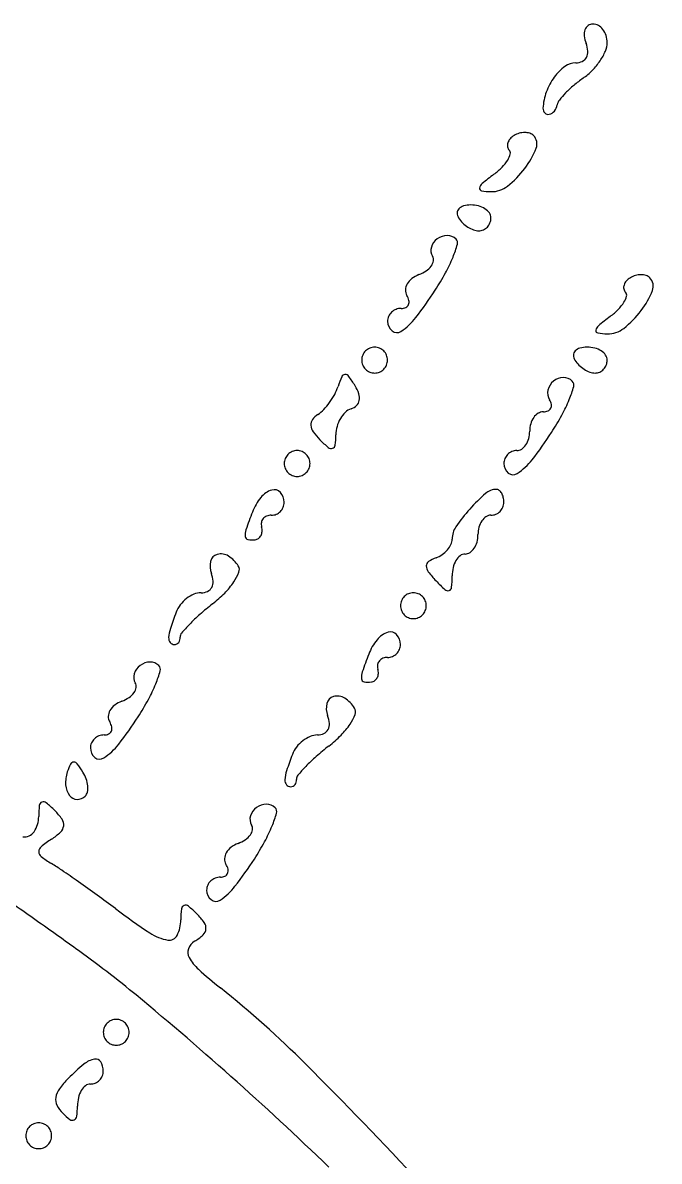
# Model space of a CAD drawing. Header units: metres. Extents: x -22 to 82, y -7 to 32.
# Drawn here: x 10.4985 to 10.6027, y 28.1627 to 28.349 of the extents above; entities that cross this region are included whole.
import ezdxf

# ---------------------------------------------------------------- set-up
doc = ezdxf.new("R2010")
doc.units = ezdxf.units.M
doc.header["$LTSCALE"] = 2
doc.header["$MEASUREMENT"] = 0
doc.layers.add('ZSILUETAEDIFICIO', color=253, linetype='CONTINUOUS')
doc.layers.add('ZVEREDA', color=253, linetype='CONTINUOUS')

msp = doc.modelspace()

# ---------------------------------------------------------------- hatches: boundary and pattern name
at = {"layer": 'ZVEREDA'}
h = msp.add_hatch(dxfattribs=at)
h.set_pattern_fill('AR-SAND', color=256, scale=0.08)
h.set_pattern_definition([(37.50000000000001, (100.3217642182751, 117.4581959786875), (-0.0050394686487687, 0.1541459015210527), [0, -0.1216, 0, -0.136, 0, -0.13]), (7.499999999999999, (100.3217642182751, 117.4581959786875), (0.1415821364214182, 0.2257716852183792), [0, -0.0656, 0, -0.1096, 0, -0.042]), (327.5, (100.2233642182753, 117.4581959786875), (0.2491313489401196, 0.0004527242829572), [0, -0.04, 0, -0.144, 0, -0.188]), (317.5, (100.2233642182753, 117.4581959786875), (0.2404901283657835, 0.0702140451947399), [0, -0.02, 0, -0.0944, 0, -0.108])])
h.paths.add_polyline_path([(31.4583351261974, 30.10001185127862), (-5.580466054143699, 30.14202237673669), (-5.496152509190097, 24.7095630808688), (0.5053741138006274, 24.71459050236479), (0.5053741138006274, 23.02514520136083), (2.905374113800207, 23.02514520136083), (2.905811148500817, 24.71459050236479), (7.70575982083821, 24.71459050236479), (7.70575982083821, 23.02524487001511), (10.1053227861378, 23.02524487001511), (10.1057598208379, 24.71459050236479), (12.50561829493628, 24.71459050236479), (14.90575982083172, 24.71459050236479), (14.90575982083172, 23.02514520136083), (17.30547676903481, 23.02514520136083), (17.30591380373539, 24.71459050236479), (22.10547676902863, 24.63459050236452), (22.10547676902863, 23.02461800278962), (24.5050398048495, 23.02461800278962), (24.5050398048495, 24.63406330379348), (31.4583221007949, 24.61459050236454), (29.30561829493013, 24.61459050236454), (29.30561829493013, 20.61092766967829), (30.50572014345363, 20.61326742045304), (30.50572014345363, 24.61459050236454), (31.4583221007949, 24.61459050236454)])
h.paths.add_polyline_path([(3.274978631708791, 29.84745587849517), (21.85115500656482, 29.84745587849517), (21.85115500656482, 26.26298918530352), (3.274978631708791, 26.26298918530352)], flags=16)
edge = h.paths.add_edge_path(flags=0)
edge.add_line((4.190763625501631, 28.45334721717251), (4.191796270515823, 28.45334721717251))
edge.add_arc((4.030850849770815, 28.47872758158093), 0.1629343160792154, 351.0385129392877, 357.3660182868147)
edge.add_arc((4.112611057247875, 28.47496619707363), 0.0810876329450389, 344.53720768220717, 357.3660765305271, ccw=False)
edge = h.paths.add_edge_path(flags=0)
edge.add_arc((4.129473601766023, 28.48361260777853), 0.0424070857397566, 8.446156974039805, 17.04280200703507)
edge.add_arc((4.048520085864993, 28.46875624364435), 0.1245244297232045, 3.3254775150875844, 12.657113459455672, ccw=False)
edge.add_arc((4.009668740244905, 28.46649875537224), 0.1634413066505545, 3.325477516473139, 5.867953198212037)
edge.add_arc((4.024461425057098, 28.46801930679646), 0.148570677863494, 5.867861931155238, 8.446156969658695)
edge = h.paths.add_edge_path(flags=0)
edge.add_arc((4.187625943115307, 27.71049756740979), 0.005506773619038, 0, 44.649192788606285, ccw=False)
edge.add_line((4.193132716734738, 27.71049756740979), (4.193170576032799, 27.71059180186387))
edge.add_arc((4.083131412969806, 27.72142825678299), 0.110571452748189, 354.3757511834748, 357.7808422671732)
edge.add_arc((4.083495542828814, 27.72707965905653), 0.1105714527485412, 354.8460124112327, 363.6003750095574)
edge.add_arc((4.265141154600997, 27.71569919341579), 0.0736096129205384, 165.585485692761, 181.0365879312016)
edge = h.paths.add_edge_path(flags=0)
edge.add_ellipse((4.155844521799992, 27.55226263330349), major_axis=(-0.004886144824328529, 0.5517489951021792), ratio=0.0764573230342362, start_angle=264.41174822548277, end_angle=281.9145976805995, ccw=False)
edge.add_arc((-177.0033036909715, 27.24610176780652), 181.2017851309283, -3.410605131648481e-12, 0.07993633669821065, ccw=False)
edge.add_line((4.198481439956822, 27.24610176779618), (4.210484766247419, 27.6590139235833))
edge.add_ellipse((4.18687514976483, 27.77778923014426), major_axis=(0.01575538398604225, -0.1077800230216994), ratio=0.5161088083865675, start_angle=337.05526251174393, end_angle=345.80434126128097, ccw=False)
edge = h.paths.add_edge_path(flags=0)
edge.add_arc((387.0379938681306, 26.57348742740584), 383.1770730560518, 179.7962796488156, 179.8227156500893, ccw=False)
edge.add_arc((63.47661150482531, 27.72394417231078), 59.61364541384286, 179.6242268241421, 179.7962796450261, ccw=False)
edge.add_arc((107.9126775625507, 27.43250698258277), 104.0506671673548, 179.4892207827528, 179.6242268252662, ccw=False)
edge.add_arc((4.908773407262004, 28.32581589378475), 1.043191389333353, 173.5744382351789, 178.1175676432889, ccw=False)
edge.add_arc((3.941956756071903, 28.43638332363668), 0.0700943375474026, 136.9440126095541, 174.9430767679891, ccw=False)
edge.add_arc((3.939591411760631, 28.44492007257332), 0.0627084935053294, 98.57263522089539, 141.1716653543758, ccw=False)
edge.add_arc((3.971787529488921, 28.27408536092594), 0.2365196678389941, 91.78341864015289, 100.1162303726033, ccw=False)
edge.add_arc((4.161354391850892, 22.18584956753244), 6.327705978506592, 91.01273401402932, 91.78341864030182, ccw=False)
edge.add_line((4.049514576590127, 28.51256710557305), (4.169165289891879, 28.51468221717266))
edge.add_line((4.169165289891879, 28.51468221717232), (4.179750299263304, 28.53043944484654))
edge.add_arc((4.190827730734469, 28.52494372944767), 0.0123657743692955, 51.76101418273163, 153.6131534045893, ccw=False)
edge.add_line((4.198481439891822, 28.53465625290397), (4.198481439891822, 28.53636044799151))
edge.add_arc((4.193339192636984, 28.51586697619842), 0.0211287740527576, 75.9140893002533, 183.0668013861589)
edge.add_line((4.172240678425823, 28.51473658199643), (4.049514576590127, 28.51256710557305))
edge.add_arc((4.161354391844498, 22.18584956753244), 6.327705978506354, 91.01273401397248, 91.78341864024476)
edge.add_arc((3.971787529489319, 28.27408536092594), 0.2365196678390667, 91.78341864027549, 100.1162378328985)
edge.add_arc((3.941258338745911, 28.44519436956017), 0.0627084935053418, 100.1162378329312, 120.5228893311077)
edge.add_arc((3.942263761789718, 28.43729516592452), 0.0700943375474093, 117.9506432260986, 158.4595108276586)
edge.add_arc((4.001405707587139, 28.41591235581501), 0.1329691207264811, 159.2459526752788, 175.8968395766796)
edge.add_arc((4.909294928725814, 28.35078371074917), 1.04319138933335, 175.8968395763732, 179.4892207827571)
edge.add_arc((107.9126775622392, 27.43250698108915), 104.0506671670563, 179.4892207819287, 179.6242268244366)
edge.add_arc((63.47661150489225, 27.72394417644966), 59.6136454138861, 179.6242268281098, 179.7962796489794)
edge.add_arc((387.0379938451551, 26.57348740949783), 383.1770730331307, 179.7962796461218, 179.8227156473993)
edge.add_line((3.862755088178147, 27.75911035599103), (3.884622839891307, 27.72070371717251))
edge.add_arc((3.929255688633731, 27.74845655913333), 0.0525576961415898, 211.8734753522308, 222.0820973833024)
edge.add_arc((3.940104661909288, 27.75825274944765), 0.0671749997825091, 222.0818102784924, 230.2563674642507)
edge.add_arc((3.958449832274908, 27.78343227505326), 0.0982851158739191, 231.4181484407944, 254.9741783521728)
edge.add_arc((3.959368323424485, 27.7758030788865), 0.0911999037654329, 253.1739702547738, 268.217256623099)
edge.add_arc((3.968627737210397, 41.24924821526616), 13.56460629090511, 269.9489048779313, 270.3532500274084)
edge.add_arc((4.049525169780992, 16.95504494612499), 10.72985513343538, 89.5075836061958, 89.98540653837108, ccw=False)
edge.add_arc((4.130247462298712, 27.54011210430104), 0.1448483138350315, 64.17034698782749, 85.44946313993978, ccw=False)
edge.add_arc((4.191746138397974, 27.66642980881176), 0.0043674083606586, 1.4282544963651844, 68.34992075025048, ccw=False)
edge.add_arc((4.197384248272812, 27.67701561994579), 0.0105538936861254, 212.0429010611537, 263.0773218994982, ccw=False)
edge.add_arc((4.200612712082403, 27.70999352945552), 0.0404527841329601, 231.8085000024286, 252.4850053579366, ccw=False)
edge.add_arc((4.161788889977004, 27.66257060467501), 0.0208577567284913, 48.53142696656482, 82.63062587060486)
edge.add_arc((4.11933816690663, 27.13308106570912), 0.5520225538390414, 85.31102351279071, 89.99478211468639)
edge.add_arc((4.118411279294634, 16.9552485283175), 10.72985513343608, 89.99478211606726, 90.35325002811415)
edge.add_arc((4.073781246147718, 41.2494889468843), 13.56460629090747, 269.50474175352076, 269.9090879921701, ccw=False)
edge.add_arc((3.956613111675125, 27.77658927219733), 0.0911999037654514, 239.2648217281377, 269.94890487625094, ccw=False)
edge.add_arc((3.940104661909288, 27.75825274944765), 0.0671749997825307, 215.766892496466, 243.3781184107606, ccw=False)
edge.add_line((3.885598753388649, 27.71898970661965), (3.862755088177721, 27.75911035598011))
edge = h.paths.add_edge_path(flags=0)
edge.add_arc((3.982208672812931, 27.77710128656037), 0.0039699795081061, 57.093542815945284, 128.0095147918335, ccw=False)
edge.add_arc((3.983777369758798, 27.77691396217733), 0.0035691351575788, -36.39606693346491, 80.51639118771561, ccw=False)
edge.add_arc((3.985008823383225, 27.77555727172944), 0.0018093348073117, 293.7971605359992, 335.12409378026587, ccw=False)
edge.add_arc((3.984854518882713, 27.77590723729099), 0.002191808038586, 257.1681723130867, 293.7964911424778, ccw=False)
edge.add_arc((3.98554989726631, 27.77896024180501), 0.0053230039216045, 238.282669802615, 257.1684968903267, ccw=False)
edge.add_arc((3.980302814458611, 27.77683864407101), 0.0034331700992157, 99.02971341141892, 315.4979837284754, ccw=False)
edge = h.paths.add_edge_path(flags=0)
edge.add_arc((4.003867887505493, 27.77651366478631), 0.0041965817445002, 179.5419055987072, 270.4580944011244)
edge.add_arc((4.003949051078308, 27.77651352882827), 0.0041965817444636, 269.3499522369119, 383.1232100615633)
edge.add_arc((4.003864094692489, 27.77672872215237), 0.0041965817444639, 19.96411019100292, 182.4788541983977)
edge = h.paths.add_edge_path(flags=0)
edge.add_arc((3.979353550216473, 28.42993420992462), 0.0009651872828333, 125.0907544769644, 237.6009057839097)
edge.add_arc((3.995965221876986, 28.40704187017155), 0.0279429480104366, 127.8062335931203, 268.779035296377)
edge.add_line((3.995369806797299, 28.37910526650563), (4.002718144077988, 28.38645734180113))
edge.add_arc((4.10007393273122, 28.38764962442366), 0.0973630891154655, 166.3647067637932, 180.7016464897838, ccw=False)
edge.add_arc((3.991574634341134, 28.42003595056144), 0.0167827455633406, 325.7976337708378, 488.477492724186)
edge.add_arc((3.995342312636922, 28.45231582363164), 0.0238394652163404, 233.4109544616884, 272.5958997522416)
edge.add_arc((3.987035091752404, 28.42505208948006), 0.0100004255996245, 20.17316381762081, 145.4473270086913)

# ---------------------------------------------------------------- linework, layer by layer
at = {"layer": 'ZSILUETAEDIFICIO'}
for centre, radius, start, end in [((10.5927046373497, 28.34705611314376), 0.0023313876207638, 160.492310604903, 186.1124605808314), ((10.59184533112713, 28.34736055409718), 0.0014197454333395, 125.9337624334877, 160.492876233104), ((10.59180299050399, 28.34741895696317), 0.0013476092908916, 89.9994215365935, 125.9333655692832), ((10.59180299076414, 28.34695406017437), 0.0018125060797083, 60.48755420336454, 89.99957813154623), ((10.5914504633154, 28.3463312347485), 0.0025281785695277, 37.48782924696368, 60.48812301833161), ((10.59094911642552, 28.34594675529576), 0.0031599800830513, 17.1830020052516, 37.48713328240068), ((10.59518011182098, 28.34732134421034), 0.0048210304402144, 186.1140516215878, 200.9945918859232), ((10.58654220781293, 28.34400660772587), 0.0044310430369022, 4.132737628289629, 20.99327880041402), ((10.59068618054403, 28.34571399954677), 0.003458098565271, 336.6851531870693, 359.9998626043108), ((10.59019650946064, 28.34571395675567), 0.003947769648816, 0.0005006924256326291, 17.18400610919084), ((10.58907071111733, 28.34418930570564), 0.0018959478686933, 332.3444249732943, 4.132725819465466), ((10.5849953115723, 28.34816658514001), 0.009654965979161, 325.847356324603, 336.6853610803477), ((10.58901668165322, 28.33939090117133), 0.003030665082927, 90.00004809248482, 126.4628239803735), ((10.58901669189549, 28.34489127078632), 0.0024697045323923, 269.9997033688166, 295.272150022177), ((10.58943925623163, 28.34399614601386), 0.0014798515254928, 295.2730957418227, 332.3455756648073), ((10.58350632125425, 28.34917671596514), 0.0114542592991598, 315.7290335185942, 325.8473061340604), ((10.59368282229642, 28.33412503682285), 0.0101350671620196, 144.0245482384725, 159.7383410447802), ((10.59201138521422, 28.33533824259035), 0.0080697414855323, 126.4626032108661, 144.0241428261535), ((10.58411473560113, 28.348583532715), 0.0106045332350425, 305.0087934877952, 315.7292585203058), ((10.60019252495499, 28.32497049436444), 0.0179435745214708, 129.9641139241325, 135.8008332773452), ((10.6030027551999, 28.32161696483814), 0.0223189092862732, 125.0080721926711, 129.963842933638), ((10.59269357561402, 28.33449014017731), 0.0090805959902982, 159.7378809548269, 176.801051936457), ((10.58771056269211, 28.33523562598776), 0.0017697371456317, 141.6744471260246, 169.8395762658728), ((10.59800411667013, 28.32709867634469), 0.0148909872001169, 135.8011362620129, 141.6740429209127), ((10.58468096282348, 28.33493797284183), 0.0010554780582636, 176.8013571303823, 223.7052833747837), ((10.58428802617729, 28.33551491525446), 0.001563898878894, 283.2408426504945, 321.0233058725007), ((10.58375760346573, 28.33594409849343), 0.0022462085634053, 321.0230576354292, 349.8385373584324), ((10.58447100246639, 28.33473728657714), 0.0007650330063528, 223.7049182237996, 283.2408271283163), ((10.5806599446193, 28.32767777812097), 0.003340949905702, 105.8947661604105, 121.7164502715671), ((10.58063254013612, 28.32777417499398), 0.0032407333359494, 89.70803364935394, 105.8955376014468), ((10.58063520598873, 28.32829879573251), 0.002716105824194, 71.97614862347926, 89.70787503390393), ((10.5809958454704, 28.32940704916933), 0.0015506503278893, 45.00087384579568, 71.97741308502665), ((10.57904737036213, 28.32892473536396), 0.001250880727558, 161.5002120107071, 191.186230531789), ((10.57958917562863, 28.32874342598126), 0.0018222177898213, 137.7153066480269, 161.4994335884304), ((10.58053048110312, 28.32788750710125), 0.0030944807810587, 121.718827653805, 137.7172740672037), ((10.580732479799, 28.32914372252128), 0.0019230780383229, 338.270194599072, 44.99988249713228), ((10.57885151656072, 28.32888599591377), 0.0010512323954559, 191.1857886516795, 224.9996997120953), ((10.57488530852862, 28.32838189990963), 0.0035138773313704, 327.6443287070483, 345.3263908412221), ((10.5776289752832, 28.32766345109337), 0.0006777045648261, 345.327362837129, 45.00067759869839), ((10.5695067531594, 28.33361776220846), 0.014007529606871, 322.7735184064525, 338.2701389026963), ((10.56776377445411, 28.33451822637613), 0.0129662656999355, 307.2110232894236, 314.9620191755018), ((10.57218070347173, 28.33009527109112), 0.0067155221143171, 314.9630230035993, 327.6449743087425), ((10.5677866572216, 28.33492457968902), 0.0161677383839877, 308.3096943095751, 322.7736874113195), ((10.6080354890826, 28.28148391157833), 0.0536253970305411, 127.2113588006728, 129.8518898418019), ((10.57364142721531, 28.32186560348765), 0.0003887216401282, 170.529112064604, 260.6545616214041), ((10.57443991797322, 28.32173244559982), 0.0011982390968438, 129.8535081108737, 170.5313098844817), ((10.57536031765201, 28.332311954712), 0.0109755454429727, 260.6559674186216, 268.7938174660803), ((10.57521734875283, 28.32551894572163), 0.0041810321241606, 268.7930271890035, 308.3098547183616), ((10.57060081663963, 28.31784497121049), 0.0010073376328932, 136.7414538684524, 180.0258771997598), ((10.571122093638, 28.31784521106766), 0.0015286146864328, 180.0260431105756, 211.7176733275153), ((10.57107992084252, 28.31739414752451), 0.0016651999536039, 105.1311728211884, 136.7416359050989), ((10.57181192719082, 28.31468694514433), 0.004469621109659001, 89.99965493005944, 105.1307609776366), ((10.57181199926683, 28.31403670181794), 0.005119864436182, 75.74470774251598, 90.00050535007512), ((10.57217714087281, 28.31547413625054), 0.0036367777445406, 57.32238347616222, 75.7437675594349), ((10.57276186522023, 28.31638568535413), 0.0025538076016715, 34.93708615503583, 57.32281741819826), ((10.5737007596997, 28.31704155287053), 0.0014085194098615, 0.0005444211495314236, 34.93769409469198), ((10.5734593284208, 28.31928970206837), 0.0042761992039422, 211.7175508210692, 225.6370356995442), ((10.57424501161651, 28.32009299508951), 0.0053998440591882, 225.6366025956011, 237.322138434427), ((10.5729762873973, 28.31700485686366), 0.0021261077022707, 316.7410169641, 338.7475912552106), ((10.572881832473, 28.31704156990349), 0.0022274466364281, 338.7481436667898, 359.9999061291926), ((10.56800927226163, 28.31132183403685), 0.0028469848504857, 90.99308428834543, 126.1444738420924), ((10.56799436669942, 28.31218230174892), 0.0019863880462249, 45.00004273453785, 90.99337459040684), ((10.57397905533551, 28.31967845617214), 0.0049073247650008, 237.3226608495499, 249.510347159787), ((10.57311907469349, 28.31737714881717), 0.0024505825633188, 249.5110204314526, 270.0006877550053), ((10.57311908007179, 28.31678813375134), 0.0018615674975064, 270.0007398317585, 294.0743546956176), ((10.57305567510929, 28.31693015495495), 0.0020170995190957, 294.0731119370766, 316.7409743871337), ((10.56708276985248, 28.31172234809333), 0.0018076012126486, 162.7735882971527, 211.7172748163358), ((10.5679023610698, 28.31146827466233), 0.0026656705983351, 126.1453306016938, 162.7745429483259), ((10.55023336062749, 28.31821358902386), 0.0201549020007635, 337.8703592910165, 344.1800093619896), ((10.56877258716733, 28.31296052320801), 0.0008858174051555, 344.1804127309206, 45.00005049892972), ((10.56460322023139, 28.31018989173128), 0.0011072896644822, 350.5015755344304, 31.71825887086589), ((10.54563305760422, 28.32008417471377), 0.0251209747658825, 331.3501698426182, 337.870732212894), ((10.5612015468684, 28.31330862031479), 0.0059424849467048, 290.9941762884418, 303.8490812594113), ((10.56265544996199, 28.31114096023953), 0.0033323921520174, 303.8477880876743, 323.6690828805386), ((10.56375584693089, 28.31033167353286), 0.0019664424970631, 323.6702618689584, 350.5014578161651), ((10.56394899554951, 28.30475114532516), 0.0029611634523287, 126.9338578625458, 149.7676076471404), ((10.5650447928976, 28.30329329395863), 0.0047849239703791, 110.9929508720959, 126.9325546506861), ((10.52892956649589, 28.32920986346346), 0.0441547555343678, 327.0759457794729, 331.350402782951), ((10.5986241756284, 28.30547842598128), 0.0018222177898213, 137.7153066480269, 161.4994335884304), ((10.59956548110242, 28.30462250710127), 0.0030944807807223, 121.7188276466389, 137.7172740615424), ((10.59969494461964, 28.30441277811917), 0.0033409499074884, 105.8947661518781, 121.716450261798), ((10.59966754013593, 28.3045091749953), 0.0032407333345128, 89.70803364922367, 105.8955376003087), ((10.5996702059885, 28.30503379573133), 0.0027161058253308, 71.97614862178241, 89.70787503400815), ((10.60003084547063, 28.30614204916952), 0.0015506503276731, 45.00087383986324, 71.97741308242396), ((10.59976747979883, 28.30587872252147), 0.0019230780384836, 338.2701945927931, 44.99988248276176), ((10.5627322081989, 28.30521923423146), 0.0016219042372902, 177.9627648936288, 211.7188223891811), ((10.56317272320049, 28.30520351523484), 0.0020626995997216, 149.7671490240826, 177.9613980615208), ((10.51105607508163, 28.34078400721933), 0.0654484752385801, 322.2800775814786, 327.0754927410674), ((10.59808237036239, 28.305659735365), 0.0012508807277786, 161.5002120667007, 191.1862305828766), ((10.59788651656089, 28.30562099591361), 0.0010512323954559, 191.1857886516795, 224.9996997120953), ((10.59666397528352, 28.30439845109356), 0.0006777045648837, 345.3273628185314, 45.00067758512011), ((10.58854175315921, 28.31035276220848), 0.014007529606871, 322.7735184064525, 338.2701389026963), ((10.56079537371065, 28.30322160612178), 0.0009034529695476, 295.114789584259, 336.561267760397), ((10.5590504151989, 28.30294375204431), 0.0027063077357335, 13.00059602813654, 31.7168281693468), ((10.56060725286599, 28.30330321103042), 0.0011085110389978, 336.5590521614825, 12.99970806013846), ((10.59121570347199, 28.30683027109103), 0.0067155221143171, 314.9630230035993, 327.6449743087425), ((10.59392030852882, 28.30511689990954), 0.0035138773313704, 327.6443287070483, 345.3263908412221), ((10.56017426886299, 28.30012156074997), 0.0019849897535172, 156.0114551406734, 179.9998411221121), ((10.56031818767113, 28.30005752347466), 0.0021425124373986, 133.3582404277244, 156.0115780878259), ((10.5603929833176, 28.29997829180985), 0.0022514713526977, 111.3281215324771, 133.3578573998894), ((10.56042910365773, 28.29988580468086), 0.0023507615733505, 89.99998899390721, 111.3283215808054), ((10.5604290904673, 28.30400302443246), 0.0017664581783337, 270.0004424826267, 295.1146181784817), ((10.62707048908192, 28.25821891157818), 0.0536253970304242, 127.2113588001452, 129.8518898412664), ((10.58679877445431, 28.31125322637951), 0.0129662657023767, 307.211023278701, 314.9620191648517), ((10.58682165722192, 28.31165957968898), 0.0161677383836256, 308.3096943088134, 322.773687410334), ((10.56021694172591, 28.30012158042751), 0.0020276626165804, 180.0004004968329, 230.3024976124398), ((10.55489416776501, 28.30687772277633), 0.0100281315473352, 303.1104291592234, 322.2800821163223), ((10.59347491797348, 28.29846744559978), 0.0011982390972924, 129.8535081275696, 170.5313098880511), ((10.5597035442654, 28.29950310497503), 0.0012238661016374, 230.3015894616974, 303.1100131433844), ((10.59267642721511, 28.29860060348767), 0.0003887216400544, 170.529112064604, 260.6545616875484), ((10.59439531765042, 28.30904695471219), 0.0109755454429344, 260.6559674281806, 268.7938174755924), ((10.59425234875312, 28.30225394572136), 0.0041810321235219, 268.7930271888732, 308.3098547173321), ((10.55608618817791, 28.29376461574543), 0.0021293174225145, 112.6232414527827, 134.999211522615), ((10.5560743022649, 28.29379327538129), 0.0020982908729524, 90.0006322764197, 112.6246928528869), ((10.55607425595392, 28.29379327538231), 0.0020982908719275, 67.37530713516908, 89.99936771115203), ((10.55606237004102, 28.29376461574543), 0.0021293174225635, 45.00078847738501, 67.37675854721729), ((10.5901149208419, 28.29412914752476), 0.0016651999532728, 105.1311728081233, 136.7416358943794), ((10.59084692719151, 28.29142194514435), 0.0044696211098964, 89.99965494173212, 105.1307609888648), ((10.5908469992662, 28.29077170181813), 0.005119864436182, 75.74470773695101, 90.00050534499435), ((10.59121214087298, 28.29220913625051), 0.0036367777444286, 57.3223834841265, 75.74376756637037), ((10.55605756998122, 28.29377654309883), 0.0020982908719275, 157.3753071490141, 179.9993677235803), ((10.55605756998173, 28.29377658940928), 0.0020982908723577, 180.0006322702055, 202.6246928462081), ((10.55608622961861, 28.29376465718502), 0.0021293174233681, 135.0007884730646, 157.3767585429725), ((10.5560623286008, 28.29376465718502), 0.0021293174229968, 22.62324146173451, 44.9992115355853), ((10.5560909882376, 28.29377654309883), 0.0020982908719379, 0.0006322764196846798, 22.62469285098589), ((10.55609098823723, 28.29377658940928), 0.0020982908723822, 337.3753071537919, 359.9993677297945), ((10.5896358166394, 28.29457997121045), 0.0010073376328932, 136.7414538590255, 180.0258771997598), ((10.5901570936378, 28.29458021106853), 0.0015286146865242, 180.0260431446687, 211.7176733654808), ((10.592494328421, 28.29602470206856), 0.0042761992041047, 211.7175508236541, 225.6370357016884), ((10.59179686522, 28.29312068535432), 0.0025538076016715, 34.93708615503583, 57.32281741819826), ((10.59273575969863, 28.29377655287044), 0.0014085194107373, 0.0005444211495314236, 34.93769408108869), ((10.59191683247329, 28.29377656990232), 0.0022274466359734, 338.7481436940539, 359.9999061584394), ((10.5560862296181, 28.29378847532337), 0.0021293174229968, 202.6232414673759, 224.9992115355853), ((10.5560861881784, 28.29378851676262), 0.0021293174227384, 225.0007884644147, 247.3767585358996), ((10.55607430226448, 28.29375985712716), 0.0020982908730643, 247.3753071609451, 269.9993677360086), ((10.5560742559544, 28.29375985712596), 0.0020982908719379, 270.0006322764197, 292.6246928509962), ((10.55606237004051, 28.29378851676262), 0.0021293174226753, 292.6232414641004, 314.9992115355853), ((10.55606232860123, 28.29378847532337), 0.002129317422616, 315.0007884557555, 337.3767585279062), ((10.59328001161683, 28.29682799508947), 0.0053998440591882, 225.6366025956011, 237.322138434427), ((10.59301405533574, 28.29641345616983), 0.0049073247630301, 237.3226608352177, 249.510347145519), ((10.5921540746933, 28.29411214881867), 0.002450582564683, 249.5110204444699, 270.0006877656619), ((10.59215408007213, 28.29352313375034), 0.0018615674964905, 270.0007398317585, 294.0743546942472), ((10.59209067510915, 28.29366515495627), 0.0020170995203618, 294.0731119212904, 316.7409743677695), ((10.5920112873975, 28.29373985686385), 0.0021261077023531, 316.7410169596371, 338.7475912494969), ((10.56641200699249, 28.28418757236665), 0.0171542483185615, 156.4305873173788, 162.1619495726871), ((10.55124885079132, 28.29080254960331), 0.0006109950162863, 92.54650603728618, 156.4301452983695), ((10.55125417554862, 28.29068279092536), 0.0007308720113392, 36.35979285311723, 92.54639526056309), ((10.53326031754639, 28.27743571589264), 0.023075086536141, 31.71808580262783, 36.36047154046744), ((10.587029456274, 28.2882968611205), 0.0026441115539636, 129.2474451328758, 167.2120839123066), ((10.58698409041222, 28.28835237127282), 0.0025724216784644, 90.6222400119461, 129.2471641100587), ((10.58697849926313, 28.28886644377053), 0.0020583187767026, 44.99985507202054, 90.62201644683498), ((10.58780758716722, 28.28969552320865), 0.0008858174049947, 344.1804126884716, 45.00005044693792), ((10.53905885338622, 28.29379974676829), 0.011899016504274, 324.1760442283066, 331.6960509482063), ((10.54279568080281, 28.29178735518946), 0.0076547734613739, 331.6959526259444, 342.1611953322613), ((10.54780731995399, 28.28642657634015), 0.0059738921157324, 18.09210388220068, 31.71723727993103), ((10.55133962442162, 28.28758057998385), 0.0022578593842703, 349.9267972121341, 18.09192635349871), ((10.58653516913114, 28.28840902962384), 0.0021372569869521, 167.2115307931189, 211.7171869084676), ((10.56926836062732, 28.29494858902382), 0.0201549020007635, 337.8703592910165, 344.1800093619896), ((10.5395130111576, 28.29347187828995), 0.0113388763256358, 316.5327692128085, 324.1761704911726), ((10.55147815643821, 28.28801558715196), 0.0023418833389533, 288.435700181869, 314.5446072911623), ((10.55202643427512, 28.28745856814896), 0.0015602960088634, 314.543464027076, 349.9269328646363), ((10.58280882864497, 28.28610606018526), 0.0022433002440097, 10.99451534929999, 31.71697409785787), ((10.58404861012039, 28.28634691825414), 0.0009803391536589998, 332.5440216132305, 10.99496728555727), ((10.564668057604, 28.29681917470936), 0.0251209747642551, 331.3501698517588, 337.870732222021), ((10.54862020322872, 28.28204921274556), 0.0033695879088875, 122.97800494075, 143.8641195175929), ((10.54391727495232, 28.28929714501902), 0.0052704385155666, 302.9781949269204, 316.5329878359364), ((10.55512197104079, 28.28147240935448), 0.0054025185325583, 149.6350356732411, 164.5242482124776), ((10.55447907550271, 28.28184898047817), 0.00465745445622, 133.6046679726842, 149.6341313594026), ((10.55302474166297, 28.28337598151234), 0.0025487062317801, 108.4353250188236, 133.6054304038816), ((10.58486416473281, 28.28244174659812), 0.0033686776808883, 144.7775177852157, 164.2411767596921), ((10.58417883375543, 28.28292558425534), 0.002529763247315, 121.9541923295874, 144.7772770303733), ((10.5836941095188, 28.28370269698877), 0.0016138692654452, 90.00019203875284, 121.9543801203949), ((10.583694088031, 28.28729484833627), 0.0019782820821291, 270.0004656718776, 292.5991067828099), ((10.58409971486, 28.28632036312598), 0.0009227468862932, 292.5987851488781, 332.5441081169072), ((10.54796456649612, 28.30594486346337), 0.0441547555343678, 327.0759457794729, 331.350402782951), ((10.54701811007752, 28.28321902912813), 0.0013858609029294, 143.8645362548503, 184.3975524045771), ((10.54778002169431, 28.2832776092788), 0.0021500211910225, 184.3972066476006, 214.9745159063958), ((10.55486033367723, 28.28154478737434), 0.0051310545678645, 164.5235894636939, 179.9996775162911), ((10.58591899480214, 28.28214403390234), 0.0044647156925101, 164.2406273710801, 179.9995848308476), ((10.55393441636693, 28.28758285758528), 0.009660795902589002, 214.9743844783746, 225.0000170834677), ((10.56161798840571, 28.29526649929795), 0.0205270569542595, 225.0001455553999, 230.2374430462293), ((10.53529027567612, 28.2815447492535), 0.0144390034335365, 353.281625450446, 0.0002658661113541833), ((10.5779686797116, 28.28181302374315), 0.0034424800045555, 326.3101694137334, 345.1579817112552), ((10.57671957460323, 28.28214405333676), 0.0047347045065238, 345.1577289189461, 0.0001563156159636134), ((10.53009107508183, 28.31751900722503), 0.0654484752416697, 322.2800775772995, 327.075492736892), ((10.54339618817792, 28.27684461574546), 0.0021293174225145, 112.6232414527827, 134.999211522615), ((10.54338430226539, 28.27687327538126), 0.0020982908731273, 90.00063228884795, 112.6246928643519), ((10.5433842559539, 28.27687327538234), 0.0020982908719275, 67.37530713516908, 89.99936771115203), ((10.543372370041, 28.27684461574546), 0.0021293174225635, 45.00078847738501, 67.37675854721729), ((10.54897894460584, 28.28007644402379), 0.0007664090043768, 230.2360270399698, 286.8053050107439), ((10.54902408656582, 28.27992693454803), 0.0006102332070345, 286.8064480651771, 353.2813818560401), ((10.57935118817821, 28.27684461574546), 0.0021293174225145, 112.6232414527827, 134.999211522615), ((10.5793393022652, 28.27687327538234), 0.002098290871903, 90.00063228884795, 112.6246928648309), ((10.57933928546413, 28.28042456116066), 0.001452994906472, 269.9997494182425, 303.7181324752991), ((10.57876845454513, 28.28127983968517), 0.0024812698173169, 303.7188989519667, 326.3102772568711), ((10.54336756998123, 28.27685654309886), 0.0020982908719275, 157.3753071490141, 179.9993677235803), ((10.54336756998174, 28.27685658940914), 0.0020982908723577, 180.0006322702055, 202.6246928462081), ((10.54339622961811, 28.27684465718494), 0.0021293174229483, 135.0007884644147, 157.3767585382655), ((10.5433723286003, 28.27684465718494), 0.0021293174233184, 22.62324145702756, 44.99921152693536), ((10.54340098823761, 28.27685654309886), 0.0020982908719379, 0.0006322764196846798, 22.62469285098589), ((10.54340098823724, 28.27685658940914), 0.0020982908723822, 337.3753071537919, 359.9993677297945), ((10.57932256998151, 28.27685654309886), 0.0020982908719275, 157.3753071490141, 179.9993677235803), ((10.57925194172623, 28.27685658042748), 0.0020276626164055, 180.0004004968329, 230.3024976083414), ((10.57935122961842, 28.27684465718494), 0.0021293174229483, 135.0007884644147, 157.3767585382655), ((10.57392916776482, 28.28361272277493), 0.0100281315465005, 303.1104291656624, 322.2800821224863), ((10.54339622961763, 28.27686847532328), 0.0021293174226753, 202.6232414720938, 224.9992115442445), ((10.54339618817829, 28.27686851676253), 0.0021293174227384, 225.0007884644147, 247.3767585358996), ((10.54338430226491, 28.27683985712702), 0.0020982908730643, 247.3753071494841, 269.9993677235803), ((10.54338425595441, 28.27683985712594), 0.0020982908719379, 270.0006322764197, 292.6246928509962), ((10.54337237004052, 28.27686851676253), 0.0021293174226753, 292.6232414641004, 314.9992115355853), ((10.54337232860073, 28.27686847532328), 0.0021293174230358, 315.0007884644147, 337.3767585326241), ((10.57873854426572, 28.27623810497528), 0.0012238661018279, 230.3015894616974, 303.1100131375669), ((10.54431230947989, 28.26576297866683), 0.008826711739177, 141.144495188582, 159.0060698406003), ((10.54032185083111, 28.26897780531203), 0.0037023707489934, 106.97133118598, 141.145047581638), ((10.53963743581363, 28.27122036937254), 0.0013576922038859, 42.28733691597398, 106.9704764282475), ((10.53885817261039, 28.27051154602447), 0.0024111064991389, 0.000480722986255974, 42.28844713033499), ((10.59303338713539, 28.25032616844175), 0.0286619917946663, 130.9937745262725, 138.278655668124), ((10.57601571057262, 28.26990706580006), 0.0027195004541991, 90.00013617249327, 130.9938206839552), ((10.57601572549197, 28.27188934234732), 0.0007372239070637, 51.28408635843112, 90.0016618248844), ((10.57546565328289, 28.27120328243296), 0.0016165745975958, 29.74337976665165, 51.28072216273064), ((10.57472603025673, 28.27078056338974), 0.0024684745947027, 12.6373864580062, 29.74545605405331), ((10.57352608123821, 28.27051159927532), 0.0036981978716104, 359.9994884053242, 12.63619976730023), ((10.53914232860123, 28.27052347532327), 0.002129317422616, 315.0007884557555, 337.3767585279062), ((10.53917098823723, 28.27051158940947), 0.0020982908723822, 337.3753071480579, 359.9993677235803), ((10.59248727979164, 28.25081300676834), 0.0279303875419969, 138.2785169079834, 145.8106572390542), ((10.57509732860061, 28.27052347532327), 0.0021293174230358, 315.0007884644147, 337.3767585326241), ((10.57512598823743, 28.27051158941055), 0.0020982908723822, 337.3753071146193, 359.9993676925357), ((10.62437226340148, 28.23504127741478), 0.0945787913041068, 159.0064685207273, 160.876332089844), ((10.53882213478281, 28.26699887522147), 0.0013098479086564, 140.1946090887012, 170.3478981264124), ((10.53891090992764, 28.26692490925853), 0.0014253987195936, 111.5311280586728, 140.1950059376059), ((10.53915424981392, 28.26630799835135), 0.0020885679029797, 89.99919632878137, 111.5297237525596), ((10.5391542559544, 28.27049485712593), 0.0020982908719379, 270.0006322764197, 292.6246928509962), ((10.53914237004051, 28.27052351676252), 0.0021293174226753, 292.6232414641004, 314.9992115355853), ((10.5764798785074, 28.26555510876483), 0.0034424800046816, 146.3101694105855, 165.1579817112552), ((10.57568010367299, 28.26608829282281), 0.002481269816812, 123.7188989344865, 146.3102772408539), ((10.57510927275482, 28.26694357134767), 0.001452994906472, 89.99974941824253, 123.7181324802564), ((10.5751092559542, 28.27049485712593), 0.0020982908719379, 270.0006322764197, 292.6246928509962), ((10.57509737004031, 28.27052351676252), 0.0021293174226753, 292.6232414641004, 314.9992115355853), ((10.53752082961429, 28.26515647104134), 0.0026543851974528, 160.8764047275938, 185.5144910849237), ((10.53597798532772, 28.26583532967902), 0.0016742675207735, 333.4355905587206, 357.080046853496), ((10.53917367975583, 28.26693907078931), 0.0016664435312163, 170.3473497807506, 195.5237951851375), ((10.53532091101692, 28.26586888104367), 0.0023321978689265, 357.0791635842215, 15.5237734529184), ((10.57234840160874, 28.26449387688263), 0.0035841224990069, 145.8103652701957, 179.9997702591209), ((10.57772898361623, 28.26522407917315), 0.0047347045064974, 165.1577289416283, 180.0001563376325), ((10.53543117133702, 28.26495473388906), 0.0005550115778691, 185.5152594691637, 259.3871763053102), ((10.53601693238153, 28.26808026037702), 0.0037349536883655, 259.3855088473491, 277.5942000426543), ((10.53635039612823, 28.26557911977517), 0.0012116815308388, 277.5942923904875, 306.6499820062946), ((10.536267417245, 28.26569063578978), 0.0013506826694698, 306.6502797078705, 333.4349069566025), ((10.56499488542769, 28.26531948661528), 0.003955469342092, 319.1672671197212, 334.5959014615264), ((10.56673331410389, 28.26449390640698), 0.0020309650058791, 334.594912312981, 359.9995725208792), ((10.56950867971162, 28.26489302374313), 0.0034424800046196, 326.3101694137334, 345.1579817112552), ((10.56825957460325, 28.26522405333668), 0.0047347045065356, 345.1577289189461, 0.0001563156159636134), ((10.53073167170331, 28.26048052467331), 0.0015572757305197, 105.5201894012425, 166.2841212927736), ((10.5309327043494, 28.25975650490301), 0.0023086869043923, 58.36049933811545, 105.5194581875488), ((10.56459339998329, 28.26559957005526), 0.0044360273666343, 290.1363870915652, 304.898021620269), ((10.56447585990989, 28.26576812937276), 0.0046415216764534, 304.8976178346659, 319.1662000583211), ((10.5717567637405, 28.25960049948799), 0.002751064912416, 127.7515844488308, 149.5333318420112), ((10.57087929377639, 28.26073376423631), 0.0013178020179473, 90.00063769463067, 127.7532168452049), ((10.57087928546414, 28.26350456116052), 0.0014529949065576, 269.9997494182425, 303.7181324752991), ((10.57030845454497, 28.26435983968514), 0.0024812698173916, 303.7188989519667, 326.3102772568711), ((10.53243441177688, 28.26006492513534), 0.0033100012464455, 166.2838474453188, 200.993705726981), ((10.52954036029288, 28.2574967519555), 0.0049629486388753, 31.71730872177587, 58.36063386798698), ((10.53276928530042, 28.25949232847512), 0.0011671243080943, 338.6115647759785, 31.71714076480553), ((10.56539815661222, 28.26009873254867), 0.0008638775026784, 124.33694173736, 180.0010807162854), ((10.56608531031341, 28.26009870009995), 0.0015510312036722, 179.999403256046, 217.2861593096218), ((10.56801513498181, 28.25626742765303), 0.0055036482929619, 110.1357419194644, 124.3353774830792), ((10.57294790361973, 28.2588998893093), 0.0041329725902886, 149.5344283990921, 166.9756636217475), ((10.52520720781311, 28.25729160772596), 0.0044310430364486, 4.132737628707539, 20.99327879979285), ((10.5263599159768, 28.26200256202549), 0.008050530993912, 325.8234357259814, 338.612085399505), ((10.57965379002442, 28.27043025843966), 0.0186052019366332, 217.2869571065779, 223.3318639489387), ((10.54889879870763, 28.25845601348902), 0.0198654804022017, 354.6203792665904, 0.0001521842274883348), ((10.57486666818272, 28.25845610576226), 0.0061023890731149, 166.9761820623614, 180.000370945603), ((10.5281042562321, 28.25728114601384), 0.0014798515252987, 295.2730957258915, 332.3455756566404), ((10.52773571111697, 28.25747430570482), 0.001895947868674, 332.3444250040259, 4.13272584688155), ((10.52244105669274, 28.26466352434181), 0.0127874264473787, 315.3280440795655, 325.823247037023), ((10.58550972709762, 28.27595441631433), 0.0266555633686081, 223.3313167712164, 227.69558164842), ((10.56805235057462, 28.25677200133515), 0.0007186198421377, 227.6966238057224, 286.7000469206939), ((10.5680893109504, 28.25664887805181), 0.0005900686394516, 286.6980463267749, 354.6188788582652), ((10.5288084777587, 28.25024318282254), 0.0057333276280258, 127.8860745293513, 142.5027748055403), ((10.528495321035, 28.25064571092713), 0.0052233315425822, 112.5865155958305, 127.8864707194016), ((10.52768169131673, 28.25260167351178), 0.0031048927423274, 90.00022526484672, 112.5868373289386), ((10.52768169189613, 28.25817627078646), 0.0024697045323923, 269.9997033582642, 295.2721500126124), ((10.51632427414569, 28.27071064885428), 0.0213887486477927, 308.1885755987423, 315.3280695382681), ((10.56240256998191, 28.25359154309888), 0.0020982908723822, 157.3753071480579, 179.9993677235803), ((10.56243122961791, 28.25357965718496), 0.002129317422616, 135.0007884557555, 157.3767585279062), ((10.56243118817864, 28.25357961574565), 0.0021293174226753, 112.6232414641004, 134.9992115355853), ((10.56241930226471, 28.25360827538231), 0.0020982908719379, 90.0006322764197, 112.6246928509962), ((10.56241925595421, 28.25360827538231), 0.0020982908719275, 67.37530714900383, 89.9993677235803), ((10.56240737004083, 28.25357961574451), 0.0021293174236129, 45.00078848604417, 67.37675855896137), ((10.56240732860101, 28.25357965718604), 0.0021293174221929, 22.6232414438527, 44.99921151395584), ((10.56243598823701, 28.25359154309768), 0.0020982908728825, 0.0006323074643410529, 22.62469288059276), ((10.57656868028272, 28.23217665520417), 0.0567604834838967, 159.0064084457036, 161.8385092514978), ((10.52812865087589, 28.25076487895132), 0.0048763962222979, 142.5036969445471, 159.0070076231441), ((10.56004783236111, 28.21512499625601), 0.049332636503951, 128.1884905459, 131.3116047442398), ((10.56240256998191, 28.25359158940938), 0.0020982908724451, 180.0006322764197, 202.6246928519422), ((10.56243122961791, 28.2536034753233), 0.0021293174226753, 202.6232414720938, 224.9992115442445), ((10.56240732860101, 28.25360347532211), 0.0021293174221787, 315.0007884860442, 337.3767585561473), ((10.56243598823701, 28.25359158941052), 0.002098290872837, 337.3753071194072, 359.9993676925357), ((10.54758525787949, 28.22930503720573), 0.0304543599925077, 131.3115842078524, 135.7940635239889), ((10.56243118817864, 28.25360351676255), 0.0021293174227384, 225.0007884644147, 247.3767585358996), ((10.56241930226471, 28.25357485712584), 0.0020982908719275, 247.3753071490038, 269.9993677235803), ((10.56241925595421, 28.25357485712584), 0.0020982908719379, 270.0006322764197, 292.6246928509962), ((10.56240737004083, 28.25360351676363), 0.0021293174234792, 292.6232414410386, 314.9992115139558), ((10.528175461133, 28.24805148021716), 0.0058300041139375, 161.8383025944485, 176.9107639561119), ((10.5251442454657, 28.24852505521596), 0.0009077380200644, 139.4142522920402, 185.2074993663981), ((10.54762117107498, 28.22927034494847), 0.0305042927573763, 135.79438537383, 139.4151773609075), ((10.55935685083142, 28.24571280531251), 0.0037023707487081, 106.9713311947769, 141.1450475871217), ((10.55867243581341, 28.24795536937256), 0.0013576922038859, 42.28733690305253, 106.9704764282475), ((10.55789317261062, 28.24724654602448), 0.0024111064991389, 0.000480722986255974, 42.28844713033499), ((10.5235171544762, 28.24830289665852), 0.0011649177121586, 176.9112191618429, 218.5472812172454), ((10.52329178282091, 28.24812331222853), 0.0008767459744455, 218.5466745869438, 269.99975744199), ((10.52329178456398, 28.24813575011564), 0.0008891838616033, 269.9996485193053, 296.3555590517908), ((10.52326810936322, 28.24818352453877), 0.0009425028133488, 296.3558826360694, 321.5864430471007), ((10.52317112771541, 28.24826045502965), 0.0010662919084789, 321.5853309261689, 345.0869240059136), ((10.52293393238941, 28.24832356631424), 0.0013117397731253, 345.089434549898, 5.209367618168455), ((10.56334730947972, 28.24249797866543), 0.0088267117396658, 141.1444951798288, 159.0060698323223), ((10.55820598823743, 28.24724658941028), 0.0020982908723822, 337.3753071203532, 359.9993676987498), ((10.64340726339489, 28.21177627742878), 0.0945787912931181, 159.0064685273171, 160.8763320964246), ((10.55818924981423, 28.24304299835245), 0.0020885679018428, 89.99919634126175, 111.5297237640126), ((10.5581892559542, 28.24722985712583), 0.0020982908719379, 270.0006322764197, 292.6246928509962), ((10.55817737004031, 28.24725851676254), 0.0021293174226753, 292.6232414641004, 314.9992115355853), ((10.55817732860049, 28.24725847532329), 0.0021293174230358, 315.0007884644147, 337.3767585326241), ((10.51925736106998, 28.24167327466228), 0.0026656705983351, 126.1453306016938, 162.7745429483259), ((10.51936427226181, 28.24152683403679), 0.0028469848504857, 90.99308428834543, 126.1444738420924), ((10.51934936669949, 28.24238730174881), 0.0019863880462249, 45.00004273453785, 90.99337459040684), ((10.52012758716751, 28.24316552320852), 0.0008858174046732, 344.1804126946054, 45.00005046774754), ((10.55820867975564, 28.2436740707883), 0.0016664435309205, 170.3473497473078, 195.5237951550162), ((10.55785713478298, 28.24373387522115), 0.001309847908802, 140.1946090810527, 170.3478981166074), ((10.55435591101673, 28.24260388104386), 0.0023321978688656, 357.0791635786384, 15.52377344754045), ((10.55794590992789, 28.24365990925827), 0.0014253987198051, 111.5311280553098, 140.1950059305944), ((10.51843776985265, 28.24192734809327), 0.0018076012126486, 162.7735882971527, 211.7172748163358), ((10.50158836062499, 28.24841858901982), 0.0201549020018353, 337.87035930412, 344.1800093749445), ((10.55655582961464, 28.24189147104153), 0.0026543851974528, 160.8764047275938, 185.5144910849237), ((10.55446617133683, 28.24168973388879), 0.0005550115776457, 185.5152594269543, 259.3871763009894), ((10.55538539612851, 28.24231411977581), 0.001211681531386, 277.5942923649114, 306.6499819870404), ((10.5553024172448, 28.24242563578883), 0.0013506826690631, 306.6502797463893, 333.4349069911149), ((10.55501298532701, 28.24257032967904), 0.0016742675212277, 333.4355905656864, 357.0800468542787), ((10.51511084693149, 28.2405366735328), 0.001966442496562, 323.6702618664483, 350.5014578139725), ((10.51595822023162, 28.24039489173134), 0.0011072896645197, 350.501575522823, 31.71825886085325), ((10.49698805760428, 28.25028917471337), 0.0251209747657968, 331.3501698430707, 337.8707322133857), ((10.55505193238082, 28.24481526037727), 0.003734953688651, 259.3855088548509, 277.5942000491203), ((10.51639979289871, 28.23349829395852), 0.0047849239709256, 110.992950881279, 126.9325546593924), ((10.51255654686952, 28.24351362031496), 0.005942484946379, 290.9941762802407, 303.8490812508827), ((10.51401044996169, 28.24134596023964), 0.0033323921524595, 303.8477880919794, 323.669082885171), ((10.48028456649601, 28.25941486346329), 0.0441547555343678, 327.0759457794729, 331.350402782951), ((10.5514694117762, 28.23679992513604), 0.0033100012457593, 166.2838474549171, 200.993705739975), ((10.54976667170311, 28.2372155246735), 0.0015572757304658, 105.5201894012425, 166.2841213009035), ((10.5499677043488, 28.23649150490314), 0.0023086869042707, 58.36049932556336, 105.5194581766515), ((10.54857536029272, 28.23423175195569), 0.0049629486386817, 31.7173087195543, 58.36063386660503), ((10.51452772320116, 28.23540851523478), 0.002062699600176, 149.7671490249802, 177.9613980619771), ((10.51530399554872, 28.23495614532504), 0.0029611634516574, 126.9338578484969, 149.7676076344711), ((10.54539491597714, 28.23873756202352), 0.0080505309928253, 325.8234357366895, 338.6120854103727), ((10.5518042852998, 28.23622732847502), 0.0011671243084811, 338.6115647841247, 31.71714075307017), ((10.51408720819902, 28.23542423423032), 0.0016219042371989, 177.9627648615216, 211.7188223534019), ((10.5104054151995, 28.23314875204449), 0.0027063077348473, 13.00059603247188, 31.71682817538443), ((10.46241107508172, 28.27098900721944), 0.0654484752387037, 322.2800775813391, 327.0754927409039), ((10.54424220781291, 28.23402660772587), 0.0044310430369022, 4.132737628289629, 20.99327880041402), ((10.5467707111172, 28.2342093057058), 0.0018959478686933, 332.3444249732943, 4.132725819465466), ((10.541476056693, 28.24139852434183), 0.0127874264473787, 315.3280440795655, 325.823247037023), ((10.51174798331772, 28.23018329180996), 0.0022514713526977, 111.3281215324771, 133.3578573998894), ((10.51178410365742, 28.23009080468097), 0.0023507615731851, 89.99998898280774, 111.3283215704864), ((10.51178409046699, 28.2342080244315), 0.0017664581774242, 270.0004424973739, 295.1146181941343), ((10.51215037371119, 28.23342660612252), 0.0009034529697792, 295.1147895136706, 336.5612676960036), ((10.51196225286571, 28.23350821102997), 0.0011085110392341, 336.5590521923951, 12.99970809449972), ((10.54753032103622, 28.22738071092732), 0.0052233315429613, 112.5865156050535, 127.8864707288058), ((10.54671669131611, 28.22933667351299), 0.0031048927409284, 90.000225256457, 112.5868373215157), ((10.54671669189591, 28.23491127078751), 0.0024697045335291, 269.9997033582642, 295.2721500109108), ((10.54713925623193, 28.23401614601346), 0.0014798515250816, 295.2730957493184, 332.345575672231), ((10.535359274146, 28.2474456488543), 0.0213887486477927, 308.1885755987423, 315.3280695382681), ((10.51152926886365, 28.23032656074986), 0.001984989753972, 156.011455140021, 179.9998411221121), ((10.511571941726, 28.23032658042746), 0.0020276626164055, 180.0004004968329, 230.3024976083414), ((10.51167318767119, 28.23026252347478), 0.0021425124373986, 133.3582404277244, 156.0115780878259), ((10.50624916776613, 28.23708272277651), 0.0100281315467549, 303.110429154872, 322.2800821121061), ((10.5471636508762, 28.22749987894946), 0.0048763962233741, 142.5036969275927, 159.0070076051014), ((10.54784347775899, 28.22697818282251), 0.0057333276280258, 127.8860745293513, 142.5027748055403), ((10.57908283236131, 28.1918599962558), 0.0493326365041297, 128.1884905457352, 131.3116047440655), ((10.5110585442655, 28.22970810497515), 0.0012238661016374, 230.3015894616974, 303.1100131433844), ((10.59560368028252, 28.20891165520436), 0.0567604834838258, 159.0064084459238, 161.8385092517141), ((10.56662025787702, 28.20604003720564), 0.0304543599907065, 131.3115842040042, 135.7940635201092), ((10.51094154993572, 28.2246632004335), 0.005457349149593, 161.5650457479465, 183.9407888145515), ((10.5155403805677, 28.22313033166876), 0.0103049186260374, 153.7874342753445, 161.5654427410643), ((10.50680483589599, 28.22743111084401), 0.0005680586486596, 89.80652394892543, 153.7854764061114), ((10.50680424430382, 28.22724771663553), 0.000751453809823, 37.30022297837961, 89.80863555838013), ((10.49429184231423, 28.21771591750104), 0.0164808974838084, 31.71748744880119, 37.29974237628504), ((10.50324735176602, 28.22325067219879), 0.0059530933870493, 19.73664812437353, 31.7179569497071), ((10.54721046113332, 28.22478648021894), 0.0058300041138394, 161.8383026128137, 176.9107639739596), ((10.5666561710789, 28.20600534494167), 0.0305042927648987, 135.7943853690957, 139.4151773561862), ((10.50435679840731, 28.22364876200101), 0.0047743875976938, 5.599465419364427, 19.73608787687352), ((10.5425521544764, 28.22503789665876), 0.0011649177121586, 176.9112191729976, 218.5472812172454), ((10.54220612771562, 28.22499545502848), 0.0010662919077469, 321.5853309740456, 345.0869240586538), ((10.54196893238964, 28.22505856631426), 0.0013117397726724, 345.0894345447922, 5.209367619973617), ((10.5441792454655, 28.22526005521581), 0.0009077380200644, 139.4142522920402, 185.2074993663981), ((10.50878873979789, 28.22451486626534), 0.0032994347597623, 183.9402601588397, 216.5506968148944), ((10.50776374924109, 28.22336566246349), 0.0013220252781532, 314.9994992169153, 349.0555408618156), ((10.50564597960491, 28.22377516866578), 0.0034790240175278, 349.0558067581518, 5.599244361188911), ((10.54232678282162, 28.22485831222878), 0.0008767459746729, 218.5466745684211, 269.9997574122611), ((10.54232678456421, 28.22487075011446), 0.0008891838603828, 269.9996485193053, 296.3555590580642), ((10.54230310936347, 28.22491852454016), 0.0009425028141964, 296.3558825744813, 321.5864429821324), ((10.517646724136, 28.21911698149148), 0.0165624450266828, 173.7967764676368, 179.999706773906), ((10.5018438372588, 28.22083462161714), 0.0006664857521459, 110.2615515833029, 173.7965752234427), ((10.50186544315849, 28.22077612263166), 0.0007288471673543, 50.62650476885091, 110.2623690147889), ((10.49026866637061, 28.20664487601084), 0.0190093658395088, 44.99984549128964, 50.62607727062283), ((10.50742023166663, 28.22350038924333), 0.0015959154231929, 216.5518752775776, 267.9539846390271), ((10.50742746594349, 28.22370194560727), 0.0017976015695052, 267.9529112622438, 314.9996351741819), ((10.53839927226113, 28.21826183403698), 0.0028469848502175, 90.99308427917265, 126.1444738346993), ((10.53838436669929, 28.21912230174877), 0.0019863880464522, 45.00004273453785, 90.99337459027655), ((10.4966278814006, 28.21911707806896), 0.0044563977088816, 325.9879671641692, 359.9998480975715), ((10.49645298677231, 28.2128291100895), 0.0102634770930226, 34.61325911083016, 45.00005458203484), ((10.5374727698524, 28.21866234809397), 0.0018076012125009, 162.7735883109217, 211.717274836165), ((10.53829236106981, 28.21840827466247), 0.0026656705983351, 126.1453306016938, 162.7745429483259), ((10.52062336062522, 28.22515358902376), 0.0201549020028891, 337.8703592934599, 344.180009364366), ((10.53916258716782, 28.21990052320803), 0.0008858174046732, 344.1804127229046, 45.00005050934836), ((10.50354635402871, 28.21775650785912), 0.0016363920555009, 313.2006068946421, 353.5705890642155), ((10.50358572241632, 28.21775209416325), 0.0015967770313238, 353.569781794764, 34.6131763425072), ((10.5349932202314, 28.2171298917313), 0.0011072896649682, 350.5015755267033, 31.71825885848788), ((10.51602305760591, 28.22702417471356), 0.0251209747641975, 331.3501698410893, 337.8707322113361), ((10.49870686231662, 28.21771414560794), 0.0019483344840454, 263.1506078287671, 325.98813250293), ((10.51508756824273, 28.19721066350587), 0.0217350979733713, 123.2145678453268, 128.7949903950695), ((10.4972340819165, 28.22447843457513), 0.0108575133533377, 303.21480377912, 313.1999482373419), ((10.5315915468689, 28.22024862031503), 0.0059424849467542, 290.9941762835598, 303.8490812545465), ((10.5330454499624, 28.21808096023983), 0.0033323921519529, 303.8477880789873, 323.6690828727601), ((10.5341458469313, 28.21727167353401), 0.0019664424973702, 323.6702618344339, 350.5014577769618), ((10.50210879893513, 28.21335590131963), 0.0010199547972911, 128.7954779967062, 180.2533529558767), ((10.5020789327443, 28.21335578109301), 0.0009900883667625, 180.2540380017567, 232.8220041397805), ((10.53433899554813, 28.21169114532506), 0.0029611634512645, 126.9338578414528, 149.7676076300451), ((10.535434792898, 28.21023329395877), 0.0047849239704706, 110.9929508771769, 126.9325546566859), ((10.4993195664926, 28.23614986346348), 0.0441547555371613, 327.0759457814785, 331.3504027849295), ((10.51385423167699, 28.22888103219731), 0.0204757519888721, 232.8211417731424, 238.6429738589501), ((10.53312220819882, 28.21215923423131), 0.0016219042371707, 177.9627648936288, 211.7188223823472), ((10.5335627232009, 28.21214351523469), 0.002062699600176, 149.7671490249802, 177.9613980619771), ((10.48144607508149, 28.24772400721923), 0.0654484752385801, 322.2800775814786, 327.0754927410674), ((10.48349661726729, 28.17906310632031), 0.0378630043515292, 55.60524733311522, 58.64312081443824), ((10.36483621602363, 28.00572850844799), 0.2479229330451656, 54.84729528612026, 55.60543027526167), ((10.53118537371139, 28.21016160612163), 0.0009034529689557, 295.1147895381363, 336.5612677374546), ((10.52944041519891, 28.20988375204433), 0.0027063077357335, 13.00059602813654, 31.7168281693468), ((10.53099725286597, 28.2102432110305), 0.0011085110390883, 336.5590521506874, 12.99970806013846), ((10.34759712026988, 27.98124589794884), 0.2778659562448666, 54.07332633381804, 54.8475039619404), ((10.5305642688638, 28.20706156074993), 0.0019849897544267, 156.011455151346, 179.999841128678), ((10.53070818767102, 28.2069975234748), 0.0021425124373986, 133.3582404277244, 156.0115780878259), ((10.5307829833171, 28.20691829180993), 0.0022514713523855, 111.3281215217075, 133.3578573914961), ((10.53081910365722, 28.2068258046798), 0.0023507615742441, 89.99998897173433, 111.3283215603927), ((10.5308190904673, 28.21094302443146), 0.0017664581774242, 270.0004424973739, 295.1146181941343), ((10.3483661566072, 27.98231143753497), 0.2765518841764289, 53.29588820378095, 54.07281599779574), ((10.53060694172592, 28.20706158042805), 0.0020276626166399, 180.0004005161007, 230.302497630546), ((10.52528416776593, 28.2138177227763), 0.0100281315466158, 303.1104291555874, 322.280082113152), ((9.6324203930605, 26.97319270386976), 1.504688853568452, 54.59243832466607, 54.92269096919383), ((10.59384889215542, 28.31160346138023), 0.1341730973148949, 233.2961406324986, 236.2439605082611), ((10.52510883725898, 28.20391462161666), 0.0006664857526471, 110.2615515697568, 173.7965751888081), ((10.5251304431583, 28.20385612263203), 0.0007288471667702, 50.62650474616327, 110.2623689936289), ((10.51353366637039, 28.18972487601081), 0.0190093658395088, 44.99984549128964, 50.62607727062283), ((10.53009354426584, 28.20644310497465), 0.0012238661010081, 230.3015894480885, 303.1100131371915), ((10.51874229929513, 28.20219704433003), 0.0056069798142782, 333.1319555744843, 0.0002240342771897368), ((10.5409117241359, 28.20219698149145), 0.0165624450266828, 173.7967764676368, 179.999706773906), ((10.51895672871274, 28.19514785068151), 0.0113400595186011, 35.57860501087831, 45.00005421815674), ((10.5270256605138, 28.20081570566106), 0.0014486217687632, 312.5305273865101, 355.2725570444681), ((10.5268948768969, 28.20082653342968), 0.0015798528431956, 355.272111373595, 35.5783346901413), ((10.28168835037721, 27.88654744654178), 0.384079302316349, 53.34787569500723, 54.59232779527939), ((10.523479252133, 28.20631181898244), 0.0075310182271054, 236.2437002274445, 260.2617810699138), ((10.52245064561822, 28.20031830146479), 0.0014498765912313, 260.2618032054305, 333.13164719272), ((10.52789817694179, 28.19659622561727), 0.0024596993020983, 121.7176765756293, 159.4562053017904), ((10.52170695574321, 28.20661393422148), 0.0093167902262872, 301.7170903791905, 312.5301698705901), ((10.52719001540001, 28.19686162257955), 0.0017034398777765, 159.4564911673916, 209.0918489177668), ((10.5321969847343, 28.19964742248936), 0.0074332237349452, 209.0911041772983, 228.1767762693517), ((10.43251944502182, 28.0892565083978), 0.1314115701657468, 50.57847074649071, 53.34778475571881), ((10.5832863388066, 28.25674191143753), 0.0840485144264979, 228.17711573791, 231.402196861126), ((10.42601318181713, 28.05971398945803), 0.1680523541737766, 45.03501208016252, 51.40214312501075), ((10.16338063904479, 27.76185136423317), 0.5552391592962095, 46.07384142416035, 50.57854295755574), ((10.5137861881783, 28.18378461574554), 0.0021293174226753, 112.6232414641004, 134.9992115355853), ((10.51377430226441, 28.18381327538106), 0.0020982908729873, 90.0006322639914, 112.6246928390549), ((10.51377425595433, 28.18381327538214), 0.0020982908719275, 67.37530714900383, 89.9993677235803), ((10.51376237004052, 28.18378461574554), 0.0021293174227384, 45.0007884644147, 67.37675853589961), ((10.51375756998124, 28.18379654309899), 0.0020982908719275, 157.3753071490141, 179.9993677235803), ((10.51375756998161, 28.1837965894095), 0.0020982908724451, 180.0006322764197, 202.6246928519422), ((10.51378622961812, 28.18378465718484), 0.0021293174230358, 135.0007884644147, 157.3767585326241), ((10.5137623286011, 28.18378465718484), 0.0021293174226753, 22.6232414720938, 44.99921154424447), ((10.51379098823762, 28.18379654309899), 0.0020982908719379, 0.0006322764196846798, 22.62469285098589), ((10.5137909882371, 28.1837965894095), 0.0020982908723822, 337.3753071480579, 359.9993677235803), ((10.51378622961812, 28.18380847532336), 0.0021293174229968, 202.6232414673759, 224.9992115355853), ((10.5137861881783, 28.18380851676267), 0.0021293174227384, 225.0007884644147, 247.3767585358996), ((10.51377430226489, 28.18377985712692), 0.0020982908730643, 247.3753071471131, 269.9993677235803), ((10.5137742559539, 28.18377985712578), 0.002098290871903, 270.000632288848, 292.6246928648309), ((10.51376237004052, 28.18380851676267), 0.0021293174226753, 292.6232414641004, 314.9992115355853), ((10.5137623286011, 28.18380847532336), 0.002129317422616, 315.0007884557555, 337.3767585279062), ((10.53143634208001, 28.15075565266949), 0.0360660531852435, 129.4961028657305, 135.0002520604736), ((10.51104287410072, 28.17549829147026), 0.0040021839389995, 101.7742488250044, 129.4956949318968), ((10.51042111578522, 28.17848115682801), 0.0009552068886821, 30.73211647250823, 101.7739973987217), ((10.5086893352061, 28.17745154463665), 0.0029699439033948, 0.0004170386712688742, 30.73282515143002), ((10.03564544134431, 27.66886782806984), 0.7204541053238718, 42.87508361712684, 45.03507054861578), ((10.51637746433082, 28.16581414632776), 0.0147698556316186, 134.9995619235653, 143.7697832729191), ((10.50953232860073, 28.17746347532335), 0.0021293174230358, 315.0007884644147, 337.3767585326241), ((10.50956098823761, 28.17745158940926), 0.0020982908719275, 337.3753071490141, 359.9993677235803), ((10.50705358632672, 28.17264576446098), 0.0032110621239084, 143.7700262203007, 170.9804703497317), ((10.51161290362029, 28.17218488931098), 0.0041329725902656, 149.5344284245068, 166.9756636477317), ((10.51042176373971, 28.17288549948694), 0.0027510649125783, 127.7515844222508, 149.5333318167928), ((10.50954429377663, 28.17401876423617), 0.0013178020181747, 90.00063769463067, 127.7532168452049), ((10.50954425595432, 28.177434857126), 0.0020982908719379, 270.0006322764197, 292.6246928509962), ((10.5095323700404, 28.17746351676266), 0.0021293174226753, 292.6232414641004, 314.9992115355853), ((10.50598445659782, 28.17281550162693), 0.0021285423405756, 170.9812697715355, 206.3792831065783), ((10.513531668181, 28.17174110576002), 0.0061023890718039, 166.9761820397969, 180.0003709242509), ((10.50858472592813, 28.17410503969819), 0.0050310083653596, 206.3785162474031, 224.9998117676076), ((10.5126230758903, 28.17814328190804), 0.0107420214594817, 224.9995054465151, 233.32298337321), ((10.49372539084493, 28.17174097820595), 0.0137038882647275, 352.9870337307023, 0.0003681283037103432), ((10.50109618817871, 28.16686461574437), 0.0021293174238007, 112.6232414523272, 134.999211522615), ((10.50108430226533, 28.16689327538217), 0.0020982908721129, 90.00063228884795, 112.6246928624542), ((10.50108425595383, 28.16689327538217), 0.0020982908721548, 67.37530713754586, 89.99936771115203), ((10.50107237004039, 28.16686461574551), 0.0021293174227384, 45.0007884644147, 67.37675853589961), ((10.5066043739364, 28.17006182300253), 0.0006655760917957, 233.3236368122141, 296.4208214531596), ((10.50655417792197, 28.17016286701232), 0.0007784013181838, 296.4202648350742, 352.9860947794905), ((10.50106756998113, 28.16687654309777), 0.0020982908719275, 157.3753071155864, 179.9993676925357), ((10.50106756998161, 28.16687658941066), 0.0020982908724627, 180.0006323074643, 202.6246928853807), ((10.50109622961799, 28.16686465718595), 0.0021293174221787, 135.0007884860441, 157.3767585561473), ((10.50107232860074, 28.16686465718487), 0.0021293174229968, 22.62324146737595, 44.9992115355853), ((10.50110098823762, 28.16687654309897), 0.0020982908719379, 0.0006322764196846798, 22.62469285098589), ((10.50110098823711, 28.16687658940947), 0.0020982908723822, 337.3753071480579, 359.9993677235803), ((10.50109622961799, 28.16688847532214), 0.0021293174221929, 202.6232414438527, 224.9992115139558), ((10.50109618817871, 28.16688851676378), 0.0021293174237878, 225.000788477385, 247.3767585476727), ((10.5010843022649, 28.16685985712593), 0.0020982908719275, 247.3753071490038, 269.9993677235803), ((10.50108425595431, 28.16685985712593), 0.0020982908719379, 270.0006322764197, 292.6246928509962), ((10.50107237004039, 28.16688851676264), 0.0021293174226753, 292.6232414641004, 314.9992115355853), ((10.50107232860074, 28.16688847532333), 0.0021293174230358, 315.0007884644147, 337.3767585326241)]:
    msp.add_arc(centre, radius, start, end, dxfattribs=at)

doc.saveas('drawing.dxf')
